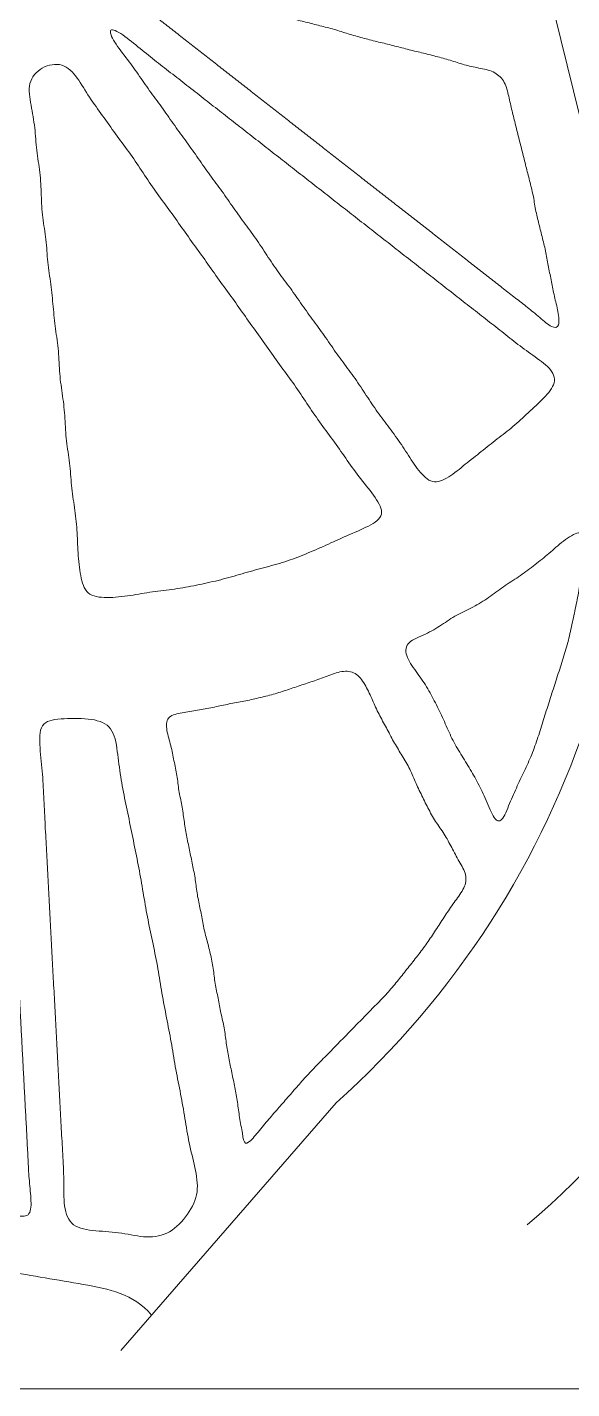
# Model space of a CAD drawing. Header units: inches. Extents: x 36 to 189, y -75 to 56.
# Drawn here: x 118.12 to 121.25, y -74.69 to -66.87 of the extents above; entities that cross this region are included whole.
import ezdxf

# ---------------------------------------------------------------- set-up
doc = ezdxf.new("R2010")
doc.units = ezdxf.units.IN
for name, color, linetype, lineweight in [('01_ORIGINAL_CAD', 7, 'Continuous', 20), ('10_EXTENSION_MASSES', 7, 'Continuous', 15), ('15_NEIGHBOURHOOD_CIRCULATION', 7, 'Continuous', 13)]:
    doc.layers.add(name, color=color, linetype=linetype, lineweight=lineweight)

# ---------------------------------------------------------------- blocks, each defined once
blk = doc.blocks.new('OPTION_08_GEOMETRIC_SHELL')
at = {"layer": '01_ORIGINAL_CAD'}
blk.add_line((71.4416, 17.3122), (36.2477, 17.3122), dxfattribs=at)
blk.add_lwpolyline([(53.6498, 30.945, -0.14301), (60.2429, 31.6303, -0.286424), (65.3601, 28.4306), (66.4807, 23.8898, -0.272091), (64.8996, 18.9541), (63.6613, 17.5325)], format="xyb", dxfattribs=at)
blk.add_arc((62.5349, 22.3133), 5.3365, 310.47182, 10.90164, dxfattribs=at)
at = {"layer": '10_EXTENSION_MASSES'}
for points, knots in [([(63.7379, 25.3097), (63.7323, 25.333), (63.7407, 25.3586), (63.758, 25.3742), (63.7753, 25.3899), (63.8014, 25.3956), (63.8289, 25.3942), (63.8563, 25.3927), (63.8851, 25.3841), (63.913, 25.3756), (63.941, 25.367), (63.9682, 25.3586), (63.9951, 25.3499), (64.0221, 25.3411), (64.0488, 25.3321), (64.0759, 25.3242), (64.103, 25.3163), (64.1305, 25.3097), (64.1581, 25.3028), (64.1856, 25.2959), (64.2131, 25.2889), (64.2406, 25.2821), (64.2681, 25.2753), (64.2957, 25.2688), (64.3232, 25.2619), (64.3506, 25.255), (64.3779, 25.2477), (64.4054, 25.2406), (64.4328, 25.2336), (64.4603, 25.2269), (64.4878, 25.2201), (64.5153, 25.2134), (64.5428, 25.2066), (64.5702, 25.1996), (64.5976, 25.1925), (64.625, 25.1853), (64.6524, 25.1784), (64.6799, 25.1715), (64.7075, 25.1651), (64.735, 25.1583), (64.7625, 25.1515), (64.7899, 25.1444), (64.8172, 25.1374), (64.8445, 25.1305), (64.8718, 25.1237), (64.8989, 25.1157), (64.9259, 25.1077), (64.9527, 25.0985), (64.9798, 25.0902), (65.0068, 25.0818), (65.0342, 25.0743), (65.0616, 25.0671), (65.089, 25.06), (65.1166, 25.0533), (65.1442, 25.0465), (65.1717, 25.0398), (65.1992, 25.0331), (65.2267, 25.0261), (65.2541, 25.0191), (65.2814, 25.0118), (65.3089, 25.0049), (65.3364, 24.998), (65.364, 24.9915), (65.3915, 24.9848), (65.419, 24.9781), (65.4464, 24.9711), (65.4736, 24.964), (65.5009, 24.9569), (65.5281, 24.9498), (65.555, 24.9415), (65.582, 24.9333), (65.6088, 24.924), (65.6362, 24.9163), (65.6636, 24.9087), (65.6917, 24.9027), (65.7203, 24.897), (65.7488, 24.8913), (65.7779, 24.8859), (65.8026, 24.8744), (65.8273, 24.8628), (65.8476, 24.8451), (65.8615, 24.8226), (65.8755, 24.8001), (65.8831, 24.7728), (65.8898, 24.745), (65.8965, 24.7173), (65.9023, 24.689), (65.9087, 24.6613), (65.9152, 24.6336), (65.9224, 24.6063), (65.9292, 24.5789), (65.9361, 24.5515), (65.9427, 24.5241), (65.9496, 24.4967), (65.9565, 24.4693), (65.9637, 24.442), (65.9707, 24.4146), (65.9776, 24.3872), (65.9843, 24.3597), (65.9912, 24.3322), (65.998, 24.3048), (66.0051, 24.2774), (66.0121, 24.2501), (66.0192, 24.2228), (66.0263, 24.1955), (66.0319, 24.1678), (66.0374, 24.1401), (66.0413, 24.1119), (66.0466, 24.0841), (66.052, 24.0562), (66.0588, 24.0287), (66.0657, 24.0012), (66.0726, 23.9737), (66.0796, 23.9462), (66.0865, 23.9188), (66.0933, 23.8914), (66.1, 23.864), (66.1053, 23.8362), (66.1107, 23.8084), (66.1149, 23.7802), (66.1205, 23.7525), (66.126, 23.7248), (66.133, 23.6975), (66.1387, 23.6699), (66.1443, 23.6424), (66.1485, 23.6146), (66.1548, 23.5859), (66.1611, 23.5573), (66.1695, 23.5278), (66.175, 23.4979), (66.1806, 23.468), (66.1834, 23.4378), (66.1777, 23.4216), (66.1721, 23.4054), (66.1581, 23.4034), (66.1387, 23.413), (66.1193, 23.4226), (66.0946, 23.4438), (66.0704, 23.4642), (66.0462, 23.4846), (66.0225, 23.5041), (65.9993, 23.5226), (65.9761, 23.5411), (65.9533, 23.5586), (65.9304, 23.5763), (65.9075, 23.5941), (65.8845, 23.6119), (65.8615, 23.6299), (65.8385, 23.6478), (65.8155, 23.6658), (65.7925, 23.6838), (65.7694, 23.7018), (65.7464, 23.7198), (65.7234, 23.7378), (65.7004, 23.7558), (65.6774, 23.7737), (65.6544, 23.7917), (65.6314, 23.8097), (65.6084, 23.8276), (65.5854, 23.8456), (65.5624, 23.8636), (65.5394, 23.8816), (65.5163, 23.8995), (65.4933, 23.9175), (65.4703, 23.9355), (65.4473, 23.9535), (65.4243, 23.9714), (65.4013, 23.9894), (65.3783, 24.0074), (65.3553, 24.0253), (65.3323, 24.0433), (65.3093, 24.0613), (65.2863, 24.0793), (65.2632, 24.0972), (65.2402, 24.1152), (65.2172, 24.1332), (65.1942, 24.1512), (65.1712, 24.1691), (65.1482, 24.1871), (65.1252, 24.2051), (65.1022, 24.223), (65.0792, 24.241), (65.0562, 24.259), (65.0331, 24.277), (65.0101, 24.2949), (64.9871, 24.3129), (64.9641, 24.3309), (64.9411, 24.3489), (64.9181, 24.3668), (64.8951, 24.3848), (64.8721, 24.4028), (64.8491, 24.4207), (64.8261, 24.4387), (64.803, 24.4567), (64.78, 24.4747), (64.757, 24.4926), (64.734, 24.5106), (64.711, 24.5286), (64.688, 24.5465), (64.665, 24.5645), (64.642, 24.5825), (64.619, 24.6005), (64.596, 24.6184), (64.573, 24.6364), (64.5499, 24.6544), (64.5269, 24.6724), (64.5039, 24.6903), (64.4809, 24.7083), (64.4579, 24.7263), (64.4349, 24.7442), (64.4119, 24.7622), (64.3889, 24.7802), (64.3659, 24.7982), (64.3429, 24.8161), (64.3198, 24.8341), (64.2968, 24.8521), (64.2738, 24.8701), (64.2508, 24.888), (64.2278, 24.906), (64.2048, 24.924), (64.1818, 24.9419), (64.1588, 24.9599), (64.1358, 24.9779), (64.1128, 24.9959), (64.0897, 25.0138), (64.0667, 25.0318), (64.0437, 25.0498), (64.0206, 25.0677), (63.9977, 25.0858), (63.9749, 25.1038), (63.9521, 25.1219), (63.9292, 25.1398), (63.9063, 25.1577), (63.8832, 25.1755), (63.8588, 25.1929), (63.8343, 25.2104), (63.8085, 25.2275), (63.7857, 25.2465), (63.763, 25.2655), (63.7434, 25.2864), (63.7379, 25.3097)], [0, 0, 0, 0, 0.0125, 0.0125, 0.0125, 0.025, 0.025, 0.025, 0.0375, 0.0375, 0.0375, 0.05, 0.05, 0.05, 0.0625, 0.0625, 0.0625, 0.075, 0.075, 0.075, 0.0875, 0.0875, 0.0875, 0.1, 0.1, 0.1, 0.1125, 0.1125, 0.1125, 0.125, 0.125, 0.125, 0.1375, 0.1375, 0.1375, 0.15, 0.15, 0.15, 0.1625, 0.1625, 0.1625, 0.175, 0.175, 0.175, 0.1875, 0.1875, 0.1875, 0.2, 0.2, 0.2, 0.2125, 0.2125, 0.2125, 0.225, 0.225, 0.225, 0.2375, 0.2375, 0.2375, 0.25, 0.25, 0.25, 0.2625, 0.2625, 0.2625, 0.275, 0.275, 0.275, 0.2875, 0.2875, 0.2875, 0.3, 0.3, 0.3, 0.3125, 0.3125, 0.3125, 0.325, 0.325, 0.325, 0.3375, 0.3375, 0.3375, 0.35, 0.35, 0.35, 0.3625, 0.3625, 0.3625, 0.375, 0.375, 0.375, 0.3875, 0.3875, 0.3875, 0.4, 0.4, 0.4, 0.4125, 0.4125, 0.4125, 0.425, 0.425, 0.425, 0.4375, 0.4375, 0.4375, 0.45, 0.45, 0.45, 0.4625, 0.4625, 0.4625, 0.475, 0.475, 0.475, 0.4875, 0.4875, 0.4875, 0.5, 0.5, 0.5, 0.5125, 0.5125, 0.5125, 0.525, 0.525, 0.525, 0.5375, 0.5375, 0.5375, 0.55, 0.55, 0.55, 0.5625, 0.5625, 0.5625, 0.575, 0.575, 0.575, 0.5875, 0.5875, 0.5875, 0.6, 0.6, 0.6, 0.6125, 0.6125, 0.6125, 0.625, 0.625, 0.625, 0.6375, 0.6375, 0.6375, 0.65, 0.65, 0.65, 0.6625, 0.6625, 0.6625, 0.675, 0.675, 0.675, 0.6875, 0.6875, 0.6875, 0.7, 0.7, 0.7, 0.7125, 0.7125, 0.7125, 0.725, 0.725, 0.725, 0.7375, 0.7375, 0.7375, 0.75, 0.75, 0.75, 0.7625, 0.7625, 0.7625, 0.775, 0.775, 0.775, 0.7875, 0.7875, 0.7875, 0.8, 0.8, 0.8, 0.8125, 0.8125, 0.8125, 0.825, 0.825, 0.825, 0.8375, 0.8375, 0.8375, 0.85, 0.85, 0.85, 0.8625, 0.8625, 0.8625, 0.875, 0.875, 0.875, 0.8875, 0.8875, 0.8875, 0.9, 0.9, 0.9, 0.9125, 0.9125, 0.9125, 0.925, 0.925, 0.925, 0.9375, 0.9375, 0.9375, 0.95, 0.95, 0.95, 0.9625, 0.9625, 0.9625, 0.975, 0.975, 0.975, 0.9875, 0.9875, 0.9875, 1, 1, 1, 1]), ([(63.6088, 25.1165), (63.6213, 25.12), (63.6527, 25.1018), (63.6856, 25.0782), (63.7184, 25.0546), (63.7525, 25.0257), (63.785, 24.9992), (63.8174, 24.9726), (63.8481, 24.9484), (63.8789, 24.9244), (63.9097, 24.9003), (63.9407, 24.8763), (63.9718, 24.8522), (64.0029, 24.828), (64.0341, 24.8036), (64.0653, 24.7792), (64.0965, 24.7548), (64.1276, 24.7305), (64.1588, 24.7062), (64.1899, 24.6818), (64.2211, 24.6575), (64.2522, 24.6332), (64.2833, 24.6088), (64.3145, 24.5845), (64.3456, 24.5602), (64.3768, 24.5359), (64.4079, 24.5115), (64.4391, 24.4872), (64.4702, 24.4629), (64.5014, 24.4385), (64.5325, 24.4142), (64.5637, 24.3899), (64.5948, 24.3655), (64.626, 24.3412), (64.6571, 24.3169), (64.6883, 24.2926), (64.7194, 24.2682), (64.7506, 24.2439), (64.7817, 24.2196), (64.8129, 24.1952), (64.844, 24.1709), (64.8752, 24.1466), (64.9063, 24.1222), (64.9375, 24.0979), (64.9686, 24.0736), (64.9998, 24.0493), (65.0309, 24.0249), (65.0621, 24.0006), (65.0932, 23.9763), (65.1244, 23.9519), (65.1555, 23.9276), (65.1867, 23.9033), (65.2178, 23.879), (65.2489, 23.8546), (65.2801, 23.8303), (65.3112, 23.806), (65.3424, 23.7816), (65.3735, 23.7573), (65.4047, 23.733), (65.4358, 23.7086), (65.467, 23.6843), (65.4981, 23.66), (65.5293, 23.6357), (65.5604, 23.6113), (65.5916, 23.587), (65.6227, 23.5627), (65.6539, 23.5383), (65.6851, 23.514), (65.7162, 23.4897), (65.7474, 23.4654), (65.7786, 23.441), (65.8097, 23.4167), (65.8406, 23.3923), (65.8715, 23.3679), (65.9021, 23.3435), (65.9335, 23.3193), (65.9649, 23.2951), (65.9971, 23.271), (66.0309, 23.2471), (66.0647, 23.2231), (66.1002, 23.1993), (66.1239, 23.1731), (66.1476, 23.147), (66.1596, 23.1184), (66.153, 23.0893), (66.1463, 23.0601), (66.1211, 23.0303), (66.093, 23.0015), (66.0649, 22.9727), (66.034, 22.9449), (66.0043, 22.9176), (65.9746, 22.8903), (65.9462, 22.8634), (65.9165, 22.8384), (65.8868, 22.8135), (65.8557, 22.7905), (65.8252, 22.7667), (65.7947, 22.7429), (65.7649, 22.7182), (65.7345, 22.6942), (65.7042, 22.6701), (65.6734, 22.6466), (65.6421, 22.6212), (65.6108, 22.5958), (65.579, 22.5685), (65.5471, 22.5486), (65.5151, 22.5286), (65.4831, 22.5159), (65.4542, 22.5226), (65.4254, 22.5293), (65.3997, 22.5555), (65.3756, 22.5859), (65.3515, 22.6164), (65.3291, 22.6513), (65.3073, 22.6848), (65.2855, 22.7184), (65.2644, 22.7505), (65.2419, 22.7818), (65.2194, 22.813), (65.1957, 22.8434), (65.1726, 22.8743), (65.1495, 22.9053), (65.127, 22.9368), (65.1053, 22.9688), (65.0837, 23.0009), (65.0628, 23.0335), (65.0412, 23.0657), (65.0197, 23.0978), (64.9974, 23.1294), (64.9745, 23.1606), (64.9516, 23.1917), (64.9279, 23.2224), (64.9055, 23.2539), (64.883, 23.2853), (64.8616, 23.3176), (64.8393, 23.3492), (64.8171, 23.3809), (64.7939, 23.4119), (64.771, 23.4431), (64.7482, 23.4743), (64.7257, 23.5058), (64.7035, 23.5374), (64.6813, 23.5691), (64.6594, 23.601), (64.6366, 23.6323), (64.6137, 23.6636), (64.59, 23.6943), (64.5674, 23.7258), (64.5448, 23.7572), (64.5232, 23.7894), (64.5019, 23.8217), (64.4806, 23.854), (64.4595, 23.8866), (64.4374, 23.9183), (64.4153, 23.95), (64.3921, 23.981), (64.3692, 24.0121), (64.3462, 24.0432), (64.3235, 24.0745), (64.3012, 24.1061), (64.279, 24.1378), (64.2572, 24.1698), (64.2345, 24.2012), (64.2118, 24.2325), (64.1881, 24.2632), (64.1655, 24.2945), (64.1428, 24.3259), (64.1212, 24.3579), (64.099, 24.3896), (64.0768, 24.4213), (64.0541, 24.4527), (64.0312, 24.484), (64.0084, 24.5152), (63.9855, 24.5464), (63.9632, 24.5781), (63.9409, 24.6098), (63.9192, 24.642), (63.8965, 24.6735), (63.8738, 24.705), (63.8502, 24.7357), (63.8277, 24.7669), (63.8052, 24.798), (63.7839, 24.8295), (63.7617, 24.8611), (63.7395, 24.8927), (63.7164, 24.9243), (63.6908, 24.9579), (63.6652, 24.9914), (63.6372, 25.027), (63.62, 25.0574), (63.6027, 25.0878), (63.5963, 25.1131), (63.6088, 25.1165)], [0, 0, 0, 0, 0.015625, 0.015625, 0.015625, 0.03125, 0.03125, 0.03125, 0.046875, 0.046875, 0.046875, 0.0625, 0.0625, 0.0625, 0.078125, 0.078125, 0.078125, 0.09375, 0.09375, 0.09375, 0.109375, 0.109375, 0.109375, 0.125, 0.125, 0.125, 0.140625, 0.140625, 0.140625, 0.15625, 0.15625, 0.15625, 0.171875, 0.171875, 0.171875, 0.1875, 0.1875, 0.1875, 0.203125, 0.203125, 0.203125, 0.21875, 0.21875, 0.21875, 0.234375, 0.234375, 0.234375, 0.25, 0.25, 0.25, 0.265625, 0.265625, 0.265625, 0.28125, 0.28125, 0.28125, 0.296875, 0.296875, 0.296875, 0.3125, 0.3125, 0.3125, 0.328125, 0.328125, 0.328125, 0.34375, 0.34375, 0.34375, 0.359375, 0.359375, 0.359375, 0.375, 0.375, 0.375, 0.390625, 0.390625, 0.390625, 0.40625, 0.40625, 0.40625, 0.421875, 0.421875, 0.421875, 0.4375, 0.4375, 0.4375, 0.453125, 0.453125, 0.453125, 0.46875, 0.46875, 0.46875, 0.484375, 0.484375, 0.484375, 0.5, 0.5, 0.5, 0.515625, 0.515625, 0.515625, 0.53125, 0.53125, 0.53125, 0.546875, 0.546875, 0.546875, 0.5625, 0.5625, 0.5625, 0.578125, 0.578125, 0.578125, 0.59375, 0.59375, 0.59375, 0.609375, 0.609375, 0.609375, 0.625, 0.625, 0.625, 0.640625, 0.640625, 0.640625, 0.65625, 0.65625, 0.65625, 0.671875, 0.671875, 0.671875, 0.6875, 0.6875, 0.6875, 0.703125, 0.703125, 0.703125, 0.71875, 0.71875, 0.71875, 0.734375, 0.734375, 0.734375, 0.75, 0.75, 0.75, 0.765625, 0.765625, 0.765625, 0.78125, 0.78125, 0.78125, 0.796875, 0.796875, 0.796875, 0.8125, 0.8125, 0.8125, 0.828125, 0.828125, 0.828125, 0.84375, 0.84375, 0.84375, 0.859375, 0.859375, 0.859375, 0.875, 0.875, 0.875, 0.890625, 0.890625, 0.890625, 0.90625, 0.90625, 0.90625, 0.921875, 0.921875, 0.921875, 0.9375, 0.9375, 0.9375, 0.953125, 0.953125, 0.953125, 0.96875, 0.96875, 0.96875, 0.984375, 0.984375, 0.984375, 1, 1, 1, 1]), ([(63.3237, 24.9133), (63.3589, 24.9027), (63.3858, 24.8737), (63.4106, 24.8395), (63.4353, 24.8053), (63.4579, 24.7659), (63.4821, 24.729), (63.5063, 24.6921), (63.5322, 24.6578), (63.5573, 24.6232), (63.5824, 24.5885), (63.6068, 24.5534), (63.6319, 24.5187), (63.657, 24.484), (63.6829, 24.4497), (63.708, 24.4148), (63.7331, 24.38), (63.7573, 24.3446), (63.7812, 24.309), (63.805, 24.2733), (63.8284, 24.2373), (63.853, 24.2021), (63.8776, 24.1669), (63.9033, 24.1326), (63.9287, 24.0979), (63.954, 24.0633), (63.9789, 24.0284), (64.0037, 23.9933), (64.0285, 23.9583), (64.0532, 23.9232), (64.0783, 23.8883), (64.1033, 23.8535), (64.1287, 23.8189), (64.1536, 23.7839), (64.1784, 23.749), (64.2027, 23.7136), (64.2278, 23.6787), (64.2529, 23.6439), (64.2788, 23.6096), (64.3038, 23.5747), (64.3289, 23.5399), (64.3531, 23.5045), (64.378, 23.4695), (64.4029, 23.4345), (64.4284, 23.4), (64.4534, 23.3651), (64.4784, 23.3302), (64.5028, 23.295), (64.5277, 23.26), (64.5525, 23.225), (64.5779, 23.1902), (64.6032, 23.1555), (64.6285, 23.1208), (64.6538, 23.0861), (64.6782, 23.0509), (64.7025, 23.0156), (64.7258, 22.9796), (64.7498, 22.9441), (64.7738, 22.9086), (64.7985, 22.8734), (64.8238, 22.8387), (64.8492, 22.8039), (64.8751, 22.7697), (64.8999, 22.7349), (64.9248, 22.7001), (64.9485, 22.6649), (64.9732, 22.6299), (64.9979, 22.5949), (65.0237, 22.5603), (65.0519, 22.5245), (65.0801, 22.4888), (65.1107, 22.4519), (65.1327, 22.4177), (65.1547, 22.3835), (65.168, 22.3518), (65.1568, 22.3256), (65.1457, 22.2994), (65.1102, 22.2787), (65.0705, 22.2594), (65.0307, 22.2401), (64.9868, 22.2222), (64.9454, 22.204), (64.9041, 22.1858), (64.8653, 22.1671), (64.8265, 22.1497), (64.7876, 22.1322), (64.7487, 22.1159), (64.7092, 22.1001), (64.6698, 22.0844), (64.6299, 22.0693), (64.5893, 22.0568), (64.5487, 22.0442), (64.5073, 22.0341), (64.4663, 22.0231), (64.4252, 22.0121), (64.3845, 22), (64.3437, 21.9883), (64.303, 21.9765), (64.2623, 21.965), (64.2211, 21.9548), (64.18, 21.9446), (64.1384, 21.9357), (64.0966, 21.9273), (64.0549, 21.9188), (64.013, 21.9109), (63.9708, 21.9048), (63.9285, 21.8988), (63.886, 21.8947), (63.844, 21.8886), (63.8019, 21.8825), (63.7603, 21.8745), (63.7162, 21.8679), (63.6722, 21.8613), (63.6257, 21.856), (63.5825, 21.8561), (63.5393, 21.8562), (63.4993, 21.8617), (63.4744, 21.883), (63.4494, 21.9043), (63.4394, 21.9414), (63.4319, 21.9825), (63.4244, 22.0236), (63.4194, 22.0687), (63.4164, 22.1131), (63.4134, 22.1574), (63.4125, 22.201), (63.4095, 22.244), (63.4065, 22.287), (63.4014, 22.3295), (63.3955, 22.3718), (63.3897, 22.4142), (63.3832, 22.4565), (63.3789, 22.4994), (63.3747, 22.5423), (63.3728, 22.5857), (63.3677, 22.6283), (63.3625, 22.671), (63.3542, 22.7128), (63.3494, 22.7555), (63.3447, 22.7982), (63.3435, 22.8418), (63.3406, 22.885), (63.3378, 22.9282), (63.3333, 22.971), (63.3274, 23.0134), (63.3216, 23.0559), (63.3145, 23.098), (63.3108, 23.141), (63.3072, 23.184), (63.3071, 23.2279), (63.3033, 23.2708), (63.2996, 23.3138), (63.2922, 23.3559), (63.2865, 23.3984), (63.2809, 23.4409), (63.277, 23.4838), (63.273, 23.5267), (63.269, 23.5696), (63.265, 23.6125), (63.2594, 23.655), (63.2538, 23.6976), (63.2466, 23.7398), (63.2423, 23.7826), (63.2379, 23.8255), (63.2363, 23.869), (63.2315, 23.9117), (63.2266, 23.9543), (63.2185, 23.996), (63.2134, 24.0385), (63.2083, 24.081), (63.2063, 24.1243), (63.2047, 24.1677), (63.203, 24.2112), (63.2018, 24.2548), (63.1968, 24.2975), (63.1919, 24.3402), (63.1832, 24.3819), (63.1782, 24.4244), (63.1732, 24.4669), (63.1718, 24.5102), (63.167, 24.5533), (63.1621, 24.5965), (63.1539, 24.6395), (63.146, 24.683), (63.138, 24.7264), (63.1303, 24.7704), (63.1397, 24.808), (63.1491, 24.8456), (63.1756, 24.877), (63.2105, 24.8966), (63.2454, 24.9162), (63.2886, 24.924), (63.3237, 24.9133)], [0, 0, 0, 0, 0.015625, 0.015625, 0.015625, 0.03125, 0.03125, 0.03125, 0.046875, 0.046875, 0.046875, 0.0625, 0.0625, 0.0625, 0.078125, 0.078125, 0.078125, 0.09375, 0.09375, 0.09375, 0.109375, 0.109375, 0.109375, 0.125, 0.125, 0.125, 0.140625, 0.140625, 0.140625, 0.15625, 0.15625, 0.15625, 0.171875, 0.171875, 0.171875, 0.1875, 0.1875, 0.1875, 0.203125, 0.203125, 0.203125, 0.21875, 0.21875, 0.21875, 0.234375, 0.234375, 0.234375, 0.25, 0.25, 0.25, 0.265625, 0.265625, 0.265625, 0.28125, 0.28125, 0.28125, 0.296875, 0.296875, 0.296875, 0.3125, 0.3125, 0.3125, 0.328125, 0.328125, 0.328125, 0.34375, 0.34375, 0.34375, 0.359375, 0.359375, 0.359375, 0.375, 0.375, 0.375, 0.390625, 0.390625, 0.390625, 0.40625, 0.40625, 0.40625, 0.421875, 0.421875, 0.421875, 0.4375, 0.4375, 0.4375, 0.453125, 0.453125, 0.453125, 0.46875, 0.46875, 0.46875, 0.484375, 0.484375, 0.484375, 0.5, 0.5, 0.5, 0.515625, 0.515625, 0.515625, 0.53125, 0.53125, 0.53125, 0.546875, 0.546875, 0.546875, 0.5625, 0.5625, 0.5625, 0.578125, 0.578125, 0.578125, 0.59375, 0.59375, 0.59375, 0.609375, 0.609375, 0.609375, 0.625, 0.625, 0.625, 0.640625, 0.640625, 0.640625, 0.65625, 0.65625, 0.65625, 0.671875, 0.671875, 0.671875, 0.6875, 0.6875, 0.6875, 0.703125, 0.703125, 0.703125, 0.71875, 0.71875, 0.71875, 0.734375, 0.734375, 0.734375, 0.75, 0.75, 0.75, 0.765625, 0.765625, 0.765625, 0.78125, 0.78125, 0.78125, 0.796875, 0.796875, 0.796875, 0.8125, 0.8125, 0.8125, 0.828125, 0.828125, 0.828125, 0.84375, 0.84375, 0.84375, 0.859375, 0.859375, 0.859375, 0.875, 0.875, 0.875, 0.890625, 0.890625, 0.890625, 0.90625, 0.90625, 0.90625, 0.921875, 0.921875, 0.921875, 0.9375, 0.9375, 0.9375, 0.953125, 0.953125, 0.953125, 0.96875, 0.96875, 0.96875, 0.984375, 0.984375, 0.984375, 1, 1, 1, 1]), ([(65.3597, 21.4315), (65.3381, 21.4616), (65.3153, 21.4936), (65.3059, 21.5228), (65.2966, 21.5519), (65.3007, 21.5782), (65.3212, 21.5979), (65.3418, 21.6176), (65.3789, 21.6307), (65.4127, 21.6464), (65.4464, 21.662), (65.4769, 21.6802), (65.5061, 21.6993), (65.5353, 21.7183), (65.5633, 21.7381), (65.5934, 21.7549), (65.6234, 21.7717), (65.6557, 21.7854), (65.6867, 21.8016), (65.7177, 21.8177), (65.7474, 21.8362), (65.7762, 21.8564), (65.805, 21.8766), (65.8329, 21.8983), (65.8617, 21.9182), (65.8904, 21.9381), (65.92, 21.956), (65.9487, 21.9755), (65.9774, 21.995), (66.0051, 22.0161), (66.0325, 22.037), (66.0599, 22.058), (66.0871, 22.0788), (66.1137, 22.1012), (66.1403, 22.1237), (66.1663, 22.1478), (66.1959, 22.1715), (66.2254, 22.1951), (66.2584, 22.2183), (66.2841, 22.2252), (66.3099, 22.2321), (66.3284, 22.2228), (66.334, 22.1981), (66.3396, 22.1734), (66.3323, 22.1334), (66.3259, 22.0955), (66.3195, 22.0576), (66.3141, 22.0218), (66.3091, 21.9866), (66.304, 21.9515), (66.2993, 21.9171), (66.2932, 21.8826), (66.2871, 21.8481), (66.2796, 21.8134), (66.2722, 21.7788), (66.2648, 21.7441), (66.2575, 21.7095), (66.2499, 21.6749), (66.2422, 21.6404), (66.2342, 21.606), (66.2248, 21.572), (66.2154, 21.5379), (66.2046, 21.5042), (66.1937, 21.4706), (66.1828, 21.4369), (66.1718, 21.4033), (66.1609, 21.3697), (66.1501, 21.336), (66.1393, 21.3023), (66.1285, 21.2686), (66.1177, 21.235), (66.1069, 21.2013), (66.0963, 21.1676), (66.0856, 21.1338), (66.0752, 21.1), (66.0643, 21.0664), (66.0534, 21.0327), (66.0421, 20.9992), (66.0291, 20.9663), (66.0161, 20.9335), (66.0014, 20.9012), (65.9865, 20.8695), (65.9716, 20.8378), (65.9565, 20.8066), (65.9416, 20.7742), (65.9267, 20.7418), (65.9119, 20.7083), (65.8971, 20.6725), (65.8824, 20.6368), (65.8675, 20.5988), (65.8527, 20.5825), (65.8378, 20.5662), (65.8228, 20.5715), (65.808, 20.5937), (65.7932, 20.616), (65.7785, 20.6551), (65.7631, 20.6907), (65.7478, 20.7263), (65.7318, 20.7582), (65.7154, 20.7892), (65.6991, 20.8203), (65.6824, 20.8505), (65.6646, 20.88), (65.6468, 20.9095), (65.628, 20.9383), (65.6101, 20.9678), (65.5923, 20.9973), (65.5754, 21.0274), (65.5602, 21.0589), (65.545, 21.0904), (65.5315, 21.1232), (65.5168, 21.1555), (65.5021, 21.1878), (65.4863, 21.2197), (65.4704, 21.2512), (65.4545, 21.2826), (65.4385, 21.3138), (65.4202, 21.3434), (65.4019, 21.3731), (65.3814, 21.4013), (65.3597, 21.4315)], [0, 0, 0, 0, 0.025, 0.025, 0.025, 0.05, 0.05, 0.05, 0.075, 0.075, 0.075, 0.1, 0.1, 0.1, 0.125, 0.125, 0.125, 0.15, 0.15, 0.15, 0.175, 0.175, 0.175, 0.2, 0.2, 0.2, 0.225, 0.225, 0.225, 0.25, 0.25, 0.25, 0.275, 0.275, 0.275, 0.3, 0.3, 0.3, 0.325, 0.325, 0.325, 0.35, 0.35, 0.35, 0.375, 0.375, 0.375, 0.4, 0.4, 0.4, 0.425, 0.425, 0.425, 0.45, 0.45, 0.45, 0.475, 0.475, 0.475, 0.5, 0.5, 0.5, 0.525, 0.525, 0.525, 0.55, 0.55, 0.55, 0.575, 0.575, 0.575, 0.6, 0.6, 0.6, 0.625, 0.625, 0.625, 0.65, 0.65, 0.65, 0.675, 0.675, 0.675, 0.7, 0.7, 0.7, 0.725, 0.725, 0.725, 0.75, 0.75, 0.75, 0.775, 0.775, 0.775, 0.8, 0.8, 0.8, 0.825, 0.825, 0.825, 0.85, 0.85, 0.85, 0.875, 0.875, 0.875, 0.9, 0.9, 0.9, 0.925, 0.925, 0.925, 0.95, 0.95, 0.95, 0.975, 0.975, 0.975, 1, 1, 1, 1]), ([(63.9366, 21.1633), (63.9498, 21.1798), (63.9756, 21.1867), (64.0038, 21.1925), (64.032, 21.1982), (64.0626, 21.2028), (64.0922, 21.2076), (64.1218, 21.2123), (64.1503, 21.2172), (64.1786, 21.2229), (64.2069, 21.2286), (64.2348, 21.2351), (64.263, 21.2407), (64.2913, 21.2463), (64.3199, 21.2511), (64.3483, 21.2566), (64.3767, 21.2621), (64.405, 21.2683), (64.4332, 21.2747), (64.4614, 21.2812), (64.4896, 21.2877), (64.5175, 21.2951), (64.5454, 21.3026), (64.5731, 21.3108), (64.6005, 21.3196), (64.6279, 21.3284), (64.6552, 21.3378), (64.6825, 21.3471), (64.7097, 21.3563), (64.737, 21.3653), (64.7645, 21.3747), (64.792, 21.3841), (64.8196, 21.3938), (64.8477, 21.4043), (64.8759, 21.4149), (64.9045, 21.4262), (64.9322, 21.4306), (64.96, 21.4349), (64.9869, 21.4324), (65.0091, 21.4194), (65.0314, 21.4064), (65.0491, 21.383), (65.0643, 21.3575), (65.0795, 21.332), (65.0921, 21.3043), (65.1043, 21.277), (65.1165, 21.2496), (65.1282, 21.2226), (65.1414, 21.1961), (65.1546, 21.1696), (65.1693, 21.1438), (65.1833, 21.1177), (65.1973, 21.0916), (65.2107, 21.0652), (65.2248, 21.0397), (65.2388, 21.0142), (65.2536, 20.9895), (65.2689, 20.9649), (65.2842, 20.9403), (65.3, 20.916), (65.3135, 20.89), (65.3269, 20.8641), (65.3381, 20.8366), (65.3501, 20.8093), (65.3621, 20.7821), (65.3748, 20.7551), (65.3878, 20.7282), (65.4007, 20.7013), (65.4139, 20.6745), (65.4276, 20.6481), (65.4413, 20.6217), (65.4556, 20.5957), (65.4715, 20.5709), (65.4875, 20.5461), (65.5051, 20.5225), (65.5208, 20.4977), (65.5366, 20.473), (65.5506, 20.4472), (65.5646, 20.4207), (65.5785, 20.3942), (65.5924, 20.367), (65.6073, 20.3407), (65.6222, 20.3145), (65.6381, 20.2892), (65.6438, 20.2639), (65.6496, 20.2386), (65.6452, 20.2134), (65.6335, 20.1883), (65.6218, 20.1632), (65.6029, 20.1383), (65.5848, 20.1135), (65.5667, 20.0886), (65.5494, 20.0638), (65.5328, 20.0389), (65.5162, 20.0141), (65.5002, 19.9892), (65.4841, 19.9642), (65.468, 19.9393), (65.4518, 19.9143), (65.4349, 19.8898), (65.4181, 19.8653), (65.4006, 19.8412), (65.3826, 19.8175), (65.3645, 19.7939), (65.3458, 19.7707), (65.3273, 19.7474), (65.3087, 19.7241), (65.2902, 19.7008), (65.2716, 19.6775), (65.253, 19.6543), (65.2343, 19.6311), (65.2148, 19.6086), (65.1953, 19.5862), (65.175, 19.5644), (65.1544, 19.543), (65.1338, 19.5215), (65.1128, 19.5004), (65.0918, 19.4792), (65.0709, 19.458), (65.0501, 19.4368), (65.0293, 19.4155), (65.0084, 19.3942), (64.9876, 19.3729), (64.9668, 19.3516), (64.946, 19.3303), (64.9252, 19.309), (64.9044, 19.2877), (64.8836, 19.2664), (64.8628, 19.2451), (64.8419, 19.2239), (64.821, 19.2027), (64.8001, 19.1815), (64.7794, 19.1601), (64.7587, 19.1387), (64.7383, 19.1171), (64.7182, 19.095), (64.6982, 19.073), (64.6785, 19.0506), (64.659, 19.0281), (64.6394, 19.0056), (64.62, 18.9831), (64.6005, 18.9608), (64.5811, 18.9385), (64.5617, 18.9165), (64.5421, 18.8941), (64.5225, 18.8717), (64.5027, 18.8489), (64.4823, 18.8241), (64.4618, 18.7993), (64.4407, 18.7726), (64.4222, 18.7522), (64.4038, 18.7319), (64.3879, 18.7178), (64.3783, 18.7227), (64.3687, 18.7276), (64.3654, 18.7515), (64.3607, 18.7794), (64.3559, 18.8072), (64.3498, 18.8391), (64.3449, 18.8696), (64.3401, 18.9), (64.3364, 18.929), (64.3323, 18.9577), (64.3282, 18.9863), (64.3237, 19.0146), (64.3181, 19.0429), (64.3125, 19.0711), (64.3058, 19.0993), (64.2998, 19.1276), (64.2939, 19.156), (64.2886, 19.1844), (64.2832, 19.2128), (64.2778, 19.2411), (64.2724, 19.2693), (64.2683, 19.2979), (64.2642, 19.3265), (64.2614, 19.3556), (64.2563, 19.3842), (64.2511, 19.4128), (64.2437, 19.4409), (64.2377, 19.4693), (64.2316, 19.4978), (64.227, 19.5266), (64.2214, 19.5549), (64.2157, 19.5832), (64.209, 19.6111), (64.2044, 19.6396), (64.1997, 19.6681), (64.1972, 19.6972), (64.1931, 19.7259), (64.189, 19.7547), (64.1832, 19.783), (64.1766, 19.8112), (64.1699, 19.8393), (64.1625, 19.8673), (64.1552, 19.8952), (64.1479, 19.9231), (64.1407, 19.951), (64.1349, 19.9793), (64.1291, 20.0076), (64.1246, 20.0363), (64.119, 20.0646), (64.1134, 20.0929), (64.1067, 20.1208), (64.1019, 20.1493), (64.0972, 20.1777), (64.0945, 20.2068), (64.0902, 20.2355), (64.086, 20.2642), (64.0801, 20.2925), (64.0743, 20.3208), (64.0685, 20.3492), (64.0628, 20.3777), (64.0569, 20.406), (64.0511, 20.4343), (64.0451, 20.4625), (64.0399, 20.4909), (64.0346, 20.5192), (64.03, 20.5477), (64.0258, 20.5764), (64.0216, 20.605), (64.0179, 20.6339), (64.0127, 20.6623), (64.0075, 20.6908), (64.0007, 20.7188), (63.9961, 20.7474), (63.9916, 20.776), (63.9891, 20.8052), (63.9846, 20.8338), (63.98, 20.8623), (63.9734, 20.8903), (63.9676, 20.9186), (63.9619, 20.947), (63.9569, 20.9757), (63.9495, 21.0051), (63.9421, 21.0345), (63.9321, 21.0647), (63.9274, 21.0927), (63.9228, 21.1208), (63.9234, 21.1469), (63.9366, 21.1633)], [0, 0, 0, 0, 0.0125, 0.0125, 0.0125, 0.025, 0.025, 0.025, 0.0375, 0.0375, 0.0375, 0.05, 0.05, 0.05, 0.0625, 0.0625, 0.0625, 0.075, 0.075, 0.075, 0.0875, 0.0875, 0.0875, 0.1, 0.1, 0.1, 0.1125, 0.1125, 0.1125, 0.125, 0.125, 0.125, 0.1375, 0.1375, 0.1375, 0.15, 0.15, 0.15, 0.1625, 0.1625, 0.1625, 0.175, 0.175, 0.175, 0.1875, 0.1875, 0.1875, 0.2, 0.2, 0.2, 0.2125, 0.2125, 0.2125, 0.225, 0.225, 0.225, 0.2375, 0.2375, 0.2375, 0.25, 0.25, 0.25, 0.2625, 0.2625, 0.2625, 0.275, 0.275, 0.275, 0.2875, 0.2875, 0.2875, 0.3, 0.3, 0.3, 0.3125, 0.3125, 0.3125, 0.325, 0.325, 0.325, 0.3375, 0.3375, 0.3375, 0.35, 0.35, 0.35, 0.3625, 0.3625, 0.3625, 0.375, 0.375, 0.375, 0.3875, 0.3875, 0.3875, 0.4, 0.4, 0.4, 0.4125, 0.4125, 0.4125, 0.425, 0.425, 0.425, 0.4375, 0.4375, 0.4375, 0.45, 0.45, 0.45, 0.4625, 0.4625, 0.4625, 0.475, 0.475, 0.475, 0.4875, 0.4875, 0.4875, 0.5, 0.5, 0.5, 0.5125, 0.5125, 0.5125, 0.525, 0.525, 0.525, 0.5375, 0.5375, 0.5375, 0.55, 0.55, 0.55, 0.5625, 0.5625, 0.5625, 0.575, 0.575, 0.575, 0.5875, 0.5875, 0.5875, 0.6, 0.6, 0.6, 0.6125, 0.6125, 0.6125, 0.625, 0.625, 0.625, 0.6375, 0.6375, 0.6375, 0.65, 0.65, 0.65, 0.6625, 0.6625, 0.6625, 0.675, 0.675, 0.675, 0.6875, 0.6875, 0.6875, 0.7, 0.7, 0.7, 0.7125, 0.7125, 0.7125, 0.725, 0.725, 0.725, 0.7375, 0.7375, 0.7375, 0.75, 0.75, 0.75, 0.7625, 0.7625, 0.7625, 0.775, 0.775, 0.775, 0.7875, 0.7875, 0.7875, 0.8, 0.8, 0.8, 0.8125, 0.8125, 0.8125, 0.825, 0.825, 0.825, 0.8375, 0.8375, 0.8375, 0.85, 0.85, 0.85, 0.8625, 0.8625, 0.8625, 0.875, 0.875, 0.875, 0.8875, 0.8875, 0.8875, 0.9, 0.9, 0.9, 0.9125, 0.9125, 0.9125, 0.925, 0.925, 0.925, 0.9375, 0.9375, 0.9375, 0.95, 0.95, 0.95, 0.9625, 0.9625, 0.9625, 0.975, 0.975, 0.975, 0.9875, 0.9875, 0.9875, 1, 1, 1, 1]), ([(62.7562, 21.1996), (62.7791, 21.2094), (62.8133, 21.2044), (62.8499, 21.2005), (62.8866, 21.1966), (62.9258, 21.1938), (62.9524, 21.1813), (62.9791, 21.1687), (62.9931, 21.1462), (62.9995, 21.1154), (63.0059, 21.0845), (63.0046, 21.0453), (63.0046, 21.0071), (63.0046, 20.969), (63.006, 20.9321), (63.0078, 20.8957), (63.0096, 20.8593), (63.0119, 20.8234), (63.014, 20.7874), (63.0161, 20.7514), (63.018, 20.7152), (63.0199, 20.679), (63.0218, 20.6428), (63.0237, 20.6065), (63.0256, 20.5703), (63.0276, 20.5341), (63.0295, 20.4979), (63.0314, 20.4617), (63.0333, 20.4255), (63.0353, 20.3892), (63.0372, 20.353), (63.0391, 20.3168), (63.0411, 20.2806), (63.043, 20.2444), (63.0449, 20.2082), (63.0468, 20.172), (63.0488, 20.1358), (63.0507, 20.0996), (63.0526, 20.0634), (63.0545, 20.0271), (63.0565, 19.9909), (63.0584, 19.9547), (63.0603, 19.9185), (63.0622, 19.8823), (63.0642, 19.8461), (63.0661, 19.8099), (63.068, 19.7737), (63.0699, 19.7375), (63.0719, 19.7013), (63.0738, 19.665), (63.0757, 19.6288), (63.0776, 19.5926), (63.0796, 19.5564), (63.0815, 19.5202), (63.0834, 19.484), (63.0853, 19.4478), (63.0873, 19.4116), (63.0892, 19.3754), (63.0911, 19.3392), (63.093, 19.3029), (63.095, 19.2667), (63.0969, 19.2305), (63.0988, 19.1943), (63.1007, 19.1581), (63.1027, 19.1219), (63.1046, 19.0857), (63.1065, 19.0495), (63.1084, 19.0133), (63.1104, 18.9771), (63.1123, 18.9408), (63.1142, 18.9046), (63.1162, 18.8684), (63.1181, 18.8322), (63.1201, 18.7959), (63.122, 18.7597), (63.1238, 18.7236), (63.1257, 18.6875), (63.1274, 18.6516), (63.1291, 18.6156), (63.1309, 18.5796), (63.1328, 18.5434), (63.1361, 18.5054), (63.1394, 18.4674), (63.1442, 18.4275), (63.1455, 18.392), (63.1468, 18.3566), (63.1446, 18.3256), (63.1287, 18.312), (63.1128, 18.2983), (63.0831, 18.302), (63.0494, 18.3085), (63.0157, 18.315), (62.9779, 18.3243), (62.9419, 18.3329), (62.906, 18.3416), (62.872, 18.3497), (62.8382, 18.3585), (62.8045, 18.3673), (62.7711, 18.3768), (62.7377, 18.3876), (62.7043, 18.3984), (62.6709, 18.4105), (62.6375, 18.4216), (62.6041, 18.4328), (62.5706, 18.4429), (62.537, 18.4522), (62.5034, 18.4615), (62.4697, 18.4699), (62.4349, 18.4786), (62.4001, 18.4874), (62.3642, 18.4966), (62.3296, 18.5072), (62.295, 18.5177), (62.2617, 18.5296), (62.2424, 18.551), (62.2232, 18.5724), (62.218, 18.6033), (62.221, 18.637), (62.224, 18.6707), (62.2352, 18.7072), (62.2443, 18.7427), (62.2533, 18.7783), (62.2602, 18.8129), (62.2669, 18.8474), (62.2736, 18.8819), (62.2801, 18.9163), (62.2869, 18.9508), (62.2938, 18.9853), (62.301, 19.0199), (62.308, 19.0546), (62.3149, 19.0892), (62.3216, 19.1239), (62.3286, 19.1583), (62.3356, 19.1928), (62.3428, 19.2272), (62.3498, 19.2616), (62.3568, 19.2961), (62.3635, 19.3307), (62.3702, 19.3652), (62.3768, 19.3998), (62.3835, 19.4345), (62.3905, 19.4691), (62.3975, 19.5037), (62.4049, 19.5383), (62.4119, 19.5728), (62.4189, 19.6074), (62.4255, 19.6419), (62.4322, 19.6763), (62.439, 19.7107), (62.4458, 19.7451), (62.4525, 19.7797), (62.4593, 19.8143), (62.4661, 19.8492), (62.473, 19.8839), (62.4799, 19.9186), (62.487, 19.9532), (62.4942, 19.9876), (62.5014, 20.0221), (62.5088, 20.0564), (62.5157, 20.0908), (62.5227, 20.1252), (62.5291, 20.1597), (62.5358, 20.1942), (62.5424, 20.2287), (62.5492, 20.2632), (62.5561, 20.2978), (62.5631, 20.3324), (62.5702, 20.3672), (62.5772, 20.4018), (62.5843, 20.4365), (62.5914, 20.471), (62.5986, 20.5054), (62.6057, 20.5399), (62.6129, 20.5742), (62.6185, 20.6091), (62.624, 20.6439), (62.6278, 20.6793), (62.6334, 20.7141), (62.639, 20.749), (62.6464, 20.7834), (62.6534, 20.8178), (62.6605, 20.8521), (62.6672, 20.8865), (62.6741, 20.9212), (62.681, 20.9558), (62.6882, 20.9906), (62.6942, 21.0272), (62.7003, 21.0637), (62.7053, 21.102), (62.7135, 21.1335), (62.7218, 21.165), (62.7334, 21.1897), (62.7562, 21.1996)], [0, 0, 0, 0, 0.015625, 0.015625, 0.015625, 0.03125, 0.03125, 0.03125, 0.046875, 0.046875, 0.046875, 0.0625, 0.0625, 0.0625, 0.078125, 0.078125, 0.078125, 0.09375, 0.09375, 0.09375, 0.109375, 0.109375, 0.109375, 0.125, 0.125, 0.125, 0.140625, 0.140625, 0.140625, 0.15625, 0.15625, 0.15625, 0.171875, 0.171875, 0.171875, 0.1875, 0.1875, 0.1875, 0.203125, 0.203125, 0.203125, 0.21875, 0.21875, 0.21875, 0.234375, 0.234375, 0.234375, 0.25, 0.25, 0.25, 0.265625, 0.265625, 0.265625, 0.28125, 0.28125, 0.28125, 0.296875, 0.296875, 0.296875, 0.3125, 0.3125, 0.3125, 0.328125, 0.328125, 0.328125, 0.34375, 0.34375, 0.34375, 0.359375, 0.359375, 0.359375, 0.375, 0.375, 0.375, 0.390625, 0.390625, 0.390625, 0.40625, 0.40625, 0.40625, 0.421875, 0.421875, 0.421875, 0.4375, 0.4375, 0.4375, 0.453125, 0.453125, 0.453125, 0.46875, 0.46875, 0.46875, 0.484375, 0.484375, 0.484375, 0.5, 0.5, 0.5, 0.515625, 0.515625, 0.515625, 0.53125, 0.53125, 0.53125, 0.546875, 0.546875, 0.546875, 0.5625, 0.5625, 0.5625, 0.578125, 0.578125, 0.578125, 0.59375, 0.59375, 0.59375, 0.609375, 0.609375, 0.609375, 0.625, 0.625, 0.625, 0.640625, 0.640625, 0.640625, 0.65625, 0.65625, 0.65625, 0.671875, 0.671875, 0.671875, 0.6875, 0.6875, 0.6875, 0.703125, 0.703125, 0.703125, 0.71875, 0.71875, 0.71875, 0.734375, 0.734375, 0.734375, 0.75, 0.75, 0.75, 0.765625, 0.765625, 0.765625, 0.78125, 0.78125, 0.78125, 0.796875, 0.796875, 0.796875, 0.8125, 0.8125, 0.8125, 0.828125, 0.828125, 0.828125, 0.84375, 0.84375, 0.84375, 0.859375, 0.859375, 0.859375, 0.875, 0.875, 0.875, 0.890625, 0.890625, 0.890625, 0.90625, 0.90625, 0.90625, 0.921875, 0.921875, 0.921875, 0.9375, 0.9375, 0.9375, 0.953125, 0.953125, 0.953125, 0.96875, 0.96875, 0.96875, 0.984375, 0.984375, 0.984375, 1, 1, 1, 1]), ([(63.2189, 21.1287), (63.2419, 21.153), (63.2862, 21.1575), (63.3369, 21.1601), (63.3875, 21.1627), (63.4445, 21.1633), (63.4925, 21.156), (63.5405, 21.1488), (63.5794, 21.1337), (63.6031, 21.1019), (63.6267, 21.0702), (63.6351, 21.0217), (63.6419, 20.9729), (63.6488, 20.9241), (63.6541, 20.8749), (63.6614, 20.8273), (63.6687, 20.7796), (63.6779, 20.7335), (63.6874, 20.6871), (63.697, 20.6408), (63.7068, 20.5942), (63.7163, 20.5476), (63.7259, 20.501), (63.7351, 20.4544), (63.7445, 20.4079), (63.7539, 20.3613), (63.7636, 20.3149), (63.7722, 20.2682), (63.7808, 20.2215), (63.7883, 20.1744), (63.7963, 20.1275), (63.8042, 20.0805), (63.8126, 20.0338), (63.8219, 19.9871), (63.8312, 19.9404), (63.8414, 19.8938), (63.8511, 19.8471), (63.8608, 19.8005), (63.8701, 19.7537), (63.8783, 19.7068), (63.8865, 19.66), (63.8935, 19.6129), (63.9017, 19.5661), (63.9098, 19.5192), (63.9191, 19.4725), (63.9282, 19.4258), (63.9374, 19.3792), (63.9465, 19.3326), (63.9546, 19.2857), (63.9628, 19.2389), (63.97, 19.1918), (63.9785, 19.145), (63.9871, 19.0982), (63.9969, 19.0516), (64.0058, 19.0049), (64.0147, 18.9582), (64.0227, 18.9114), (64.0305, 18.8646), (64.0383, 18.8178), (64.0458, 18.7709), (64.0556, 18.7241), (64.0654, 18.6773), (64.0774, 18.6306), (64.0876, 18.5836), (64.0978, 18.5365), (64.1061, 18.489), (64.1, 18.4437), (64.0939, 18.3983), (64.0733, 18.355), (64.0452, 18.3147), (64.0172, 18.2744), (63.9816, 18.2371), (63.9414, 18.2142), (63.9011, 18.1912), (63.8561, 18.1825), (63.8098, 18.1843), (63.7635, 18.1862), (63.7159, 18.1985), (63.667, 18.2058), (63.6181, 18.213), (63.568, 18.2151), (63.5189, 18.2196), (63.4699, 18.2241), (63.4219, 18.231), (63.3908, 18.254), (63.3596, 18.277), (63.3452, 18.3161), (63.3389, 18.3619), (63.3326, 18.4078), (63.3343, 18.4604), (63.3339, 18.5112), (63.3335, 18.562), (63.331, 18.6109), (63.3282, 18.6596), (63.3254, 18.7084), (63.3225, 18.757), (63.3197, 18.8057), (63.317, 18.8545), (63.3145, 18.9035), (63.3119, 18.9524), (63.3094, 19.0013), (63.3068, 19.0502), (63.3042, 19.0991), (63.3016, 19.148), (63.299, 19.1969), (63.2964, 19.2458), (63.2938, 19.2947), (63.2912, 19.3436), (63.2886, 19.3925), (63.286, 19.4413), (63.2834, 19.4902), (63.2808, 19.5391), (63.2782, 19.588), (63.2756, 19.6369), (63.273, 19.6858), (63.2704, 19.7347), (63.2678, 19.7836), (63.2652, 19.8325), (63.2626, 19.8814), (63.26, 19.9303), (63.2574, 19.9792), (63.2548, 20.0281), (63.2522, 20.0769), (63.2496, 20.1258), (63.247, 20.1747), (63.2444, 20.2236), (63.2418, 20.2725), (63.2392, 20.3214), (63.2366, 20.3703), (63.2339, 20.4192), (63.2313, 20.4681), (63.2286, 20.5171), (63.2261, 20.5659), (63.2235, 20.6148), (63.2212, 20.6634), (63.2189, 20.712), (63.2167, 20.7605), (63.2146, 20.809), (63.2102, 20.8596), (63.2059, 20.9103), (63.1992, 20.9632), (63.1967, 21.0117), (63.1942, 21.0602), (63.1958, 21.1043), (63.2189, 21.1287)], [0, 0, 0, 0, 0.020833, 0.020833, 0.020833, 0.041667, 0.041667, 0.041667, 0.0625, 0.0625, 0.0625, 0.083333, 0.083333, 0.083333, 0.104167, 0.104167, 0.104167, 0.125, 0.125, 0.125, 0.145833, 0.145833, 0.145833, 0.166667, 0.166667, 0.166667, 0.1875, 0.1875, 0.1875, 0.208333, 0.208333, 0.208333, 0.229167, 0.229167, 0.229167, 0.25, 0.25, 0.25, 0.270833, 0.270833, 0.270833, 0.291667, 0.291667, 0.291667, 0.3125, 0.3125, 0.3125, 0.333333, 0.333333, 0.333333, 0.354167, 0.354167, 0.354167, 0.375, 0.375, 0.375, 0.395833, 0.395833, 0.395833, 0.416667, 0.416667, 0.416667, 0.4375, 0.4375, 0.4375, 0.458333, 0.458333, 0.458333, 0.479167, 0.479167, 0.479167, 0.5, 0.5, 0.5, 0.520833, 0.520833, 0.520833, 0.541667, 0.541667, 0.541667, 0.5625, 0.5625, 0.5625, 0.583333, 0.583333, 0.583333, 0.604167, 0.604167, 0.604167, 0.625, 0.625, 0.625, 0.645833, 0.645833, 0.645833, 0.666667, 0.666667, 0.666667, 0.6875, 0.6875, 0.6875, 0.708333, 0.708333, 0.708333, 0.729167, 0.729167, 0.729167, 0.75, 0.75, 0.75, 0.770833, 0.770833, 0.770833, 0.791667, 0.791667, 0.791667, 0.8125, 0.8125, 0.8125, 0.833333, 0.833333, 0.833333, 0.854167, 0.854167, 0.854167, 0.875, 0.875, 0.875, 0.895833, 0.895833, 0.895833, 0.916667, 0.916667, 0.916667, 0.9375, 0.9375, 0.9375, 0.958333, 0.958333, 0.958333, 0.979167, 0.979167, 0.979167, 1, 1, 1, 1])]:
    blk.add_open_spline(points, degree=3, knots=knots, dxfattribs=at)
at = {"layer": '15_NEIGHBOURHOOD_CIRCULATION'}
blk.add_open_spline([(63.8377, 17.735), (63.7374, 17.8585), (63.5916, 17.8862), (63.4455, 17.9116), (63.2993, 17.9371), (63.1529, 17.9604), (63.0076, 17.9879), (62.8622, 18.0154), (62.7181, 18.0472), (62.5769, 18.0905), (62.4358, 18.1339), (62.2978, 18.1888), (62.1582, 18.2384), (62.0186, 18.288), (61.8775, 18.3321), (61.7411, 18.3887), (61.6048, 18.4453), (61.4731, 18.5143), (61.3401, 18.5793), (61.207, 18.6444), (61.0726, 18.7056), (60.9386, 18.7682), (60.8046, 18.8308), (60.6712, 18.8949), (60.5378, 18.9591), (60.4045, 19.0233), (60.2712, 19.0877), (60.1364, 19.1486), (60.0017, 19.2094), (59.8654, 19.2666), (59.7284, 19.3229), (59.5915, 19.3791), (59.4539, 19.4342), (59.3175, 19.4913), (59.1811, 19.5483), (59.046, 19.6072), (58.9086, 19.6629), (58.7713, 19.7186), (58.6317, 19.771), (58.4964, 19.8295), (58.361, 19.888), (58.2299, 19.9526), (58.0895, 20.0042), (57.9491, 20.0557), (57.7994, 20.0942), (57.6872, 20.1865), (57.575, 20.2788), (57.5003, 20.4248), (57.3845, 20.508), (57.2686, 20.5911), (57.1115, 20.6114), (56.9725, 20.564), (56.8334, 20.5166), (56.7123, 20.4015), (56.5751, 20.3683), (56.4379, 20.335), (56.2846, 20.3836), (56.1446, 20.4403), (56.0046, 20.4969), (55.8779, 20.5617), (55.7469, 20.6281), (55.616, 20.6944), (55.4808, 20.7623), (55.355, 20.8408), (55.2292, 20.9192), (55.1128, 21.0083), (54.9923, 21.0937), (54.8717, 21.1791), (54.7471, 21.2608), (54.6282, 21.349), (54.5093, 21.4371), (54.3962, 21.5316), (54.2836, 21.6275), (54.1711, 21.7234), (54.0592, 21.8206), (53.9516, 21.9222), (53.844, 22.0238), (53.7406, 22.1297), (53.6359, 22.2341), (53.5312, 22.3385), (53.4251, 22.4413), (53.3204, 22.5461), (53.2157, 22.6508), (53.1124, 22.7574), (53.0068, 22.8607), (52.9013, 22.9641), (52.7935, 23.064), (52.6903, 23.1709), (52.5871, 23.2778), (52.4885, 23.3915), (52.3743, 23.4835), (52.26, 23.5755), (52.1302, 23.6458), (52.006, 23.7276), (51.8818, 23.8094), (51.7632, 23.9029), (51.6346, 23.9733), (51.506, 24.0438), (51.3674, 24.0913), (51.2296, 24.1471), (51.0917, 24.2028), (50.9546, 24.2668), (50.813, 24.3043), (50.6713, 24.3418), (50.5252, 24.3529), (50.3778, 24.3705), (50.2305, 24.3881), (50.0821, 24.4122), (49.9352, 24.4152), (49.7883, 24.4181), (49.6429, 24.4), (49.498, 24.3717), (49.353, 24.3434), (49.2085, 24.305), (49.0661, 24.2646), (48.9237, 24.2243), (48.7835, 24.1819), (48.6417, 24.1391), (48.4998, 24.0963), (48.3564, 24.0531), (48.215, 24.0115), (48.0735, 23.97), (47.9342, 23.9302), (47.7916, 23.8865), (47.6489, 23.8428), (47.503, 23.7952), (47.3607, 23.7649), (47.2185, 23.7345), (47.0799, 23.7214), (46.9264, 23.7205), (46.773, 23.7195), (46.6048, 23.7306), (46.515, 23.6367), (46.4253, 23.5428), (46.4141, 23.3438), (46.4465, 23.2183)], degree=3, knots=[0, 0, 0, 0, 0.022222, 0.022222, 0.022222, 0.044444, 0.044444, 0.044444, 0.066667, 0.066667, 0.066667, 0.088889, 0.088889, 0.088889, 0.111111, 0.111111, 0.111111, 0.133333, 0.133333, 0.133333, 0.155556, 0.155556, 0.155556, 0.177778, 0.177778, 0.177778, 0.2, 0.2, 0.2, 0.222222, 0.222222, 0.222222, 0.244444, 0.244444, 0.244444, 0.266667, 0.266667, 0.266667, 0.288889, 0.288889, 0.288889, 0.311111, 0.311111, 0.311111, 0.333333, 0.333333, 0.333333, 0.355556, 0.355556, 0.355556, 0.377778, 0.377778, 0.377778, 0.4, 0.4, 0.4, 0.422222, 0.422222, 0.422222, 0.444444, 0.444444, 0.444444, 0.466667, 0.466667, 0.466667, 0.488889, 0.488889, 0.488889, 0.511111, 0.511111, 0.511111, 0.533333, 0.533333, 0.533333, 0.555556, 0.555556, 0.555556, 0.577778, 0.577778, 0.577778, 0.6, 0.6, 0.6, 0.622222, 0.622222, 0.622222, 0.644444, 0.644444, 0.644444, 0.666667, 0.666667, 0.666667, 0.688889, 0.688889, 0.688889, 0.711111, 0.711111, 0.711111, 0.733333, 0.733333, 0.733333, 0.755556, 0.755556, 0.755556, 0.777778, 0.777778, 0.777778, 0.8, 0.8, 0.8, 0.822222, 0.822222, 0.822222, 0.844444, 0.844444, 0.844444, 0.866667, 0.866667, 0.866667, 0.888889, 0.888889, 0.888889, 0.911111, 0.911111, 0.911111, 0.933333, 0.933333, 0.933333, 0.955556, 0.955556, 0.955556, 0.977778, 0.977778, 0.977778, 1, 1, 1, 1], dxfattribs=at)

msp = doc.modelspace()

# ---------------------------------------------------------------- block references
msp.add_blockref('OPTION_08_GEOMETRIC_SHELL', (55, -92))

doc.saveas('drawing.dxf')
